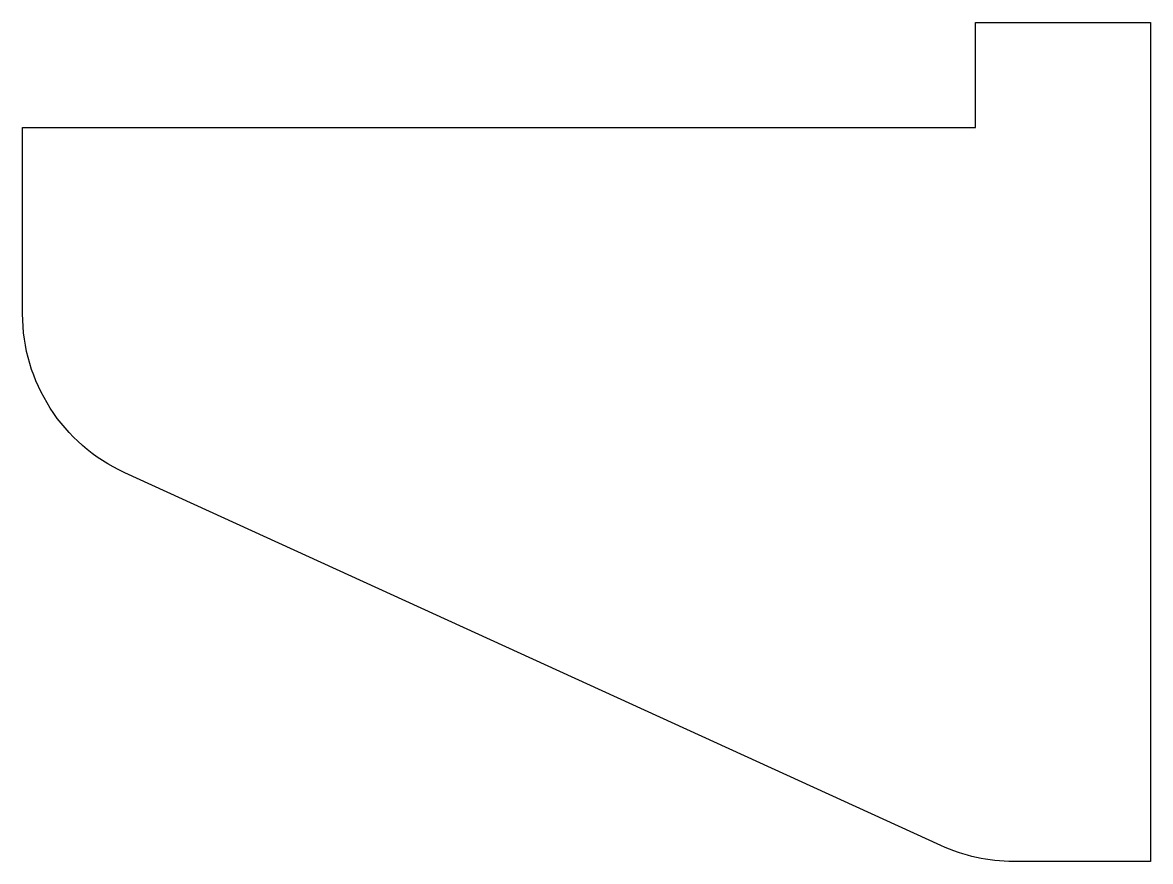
# Model space of a CAD drawing. Extents: x -64.5 to 0, y 0 to 48.
import ezdxf

# ---------------------------------------------------------------- set-up
doc = ezdxf.new("R2010")
doc.units = 0

msp = doc.modelspace()

# ---------------------------------------------------------------- linework, layer by layer
at = {"layer": '1'}
msp.add_lwpolyline([(0, 48), (0, 0), (-7.823, 0, -0.107607), (-11.98, 0.905), (-58.658, 22.243, -0.293524), (-64.5, 31.338), (-64.5, 42), (-10, 42), (-10, 48)], format="xyb", close=True, dxfattribs=at)

doc.saveas('drawing.dxf')
